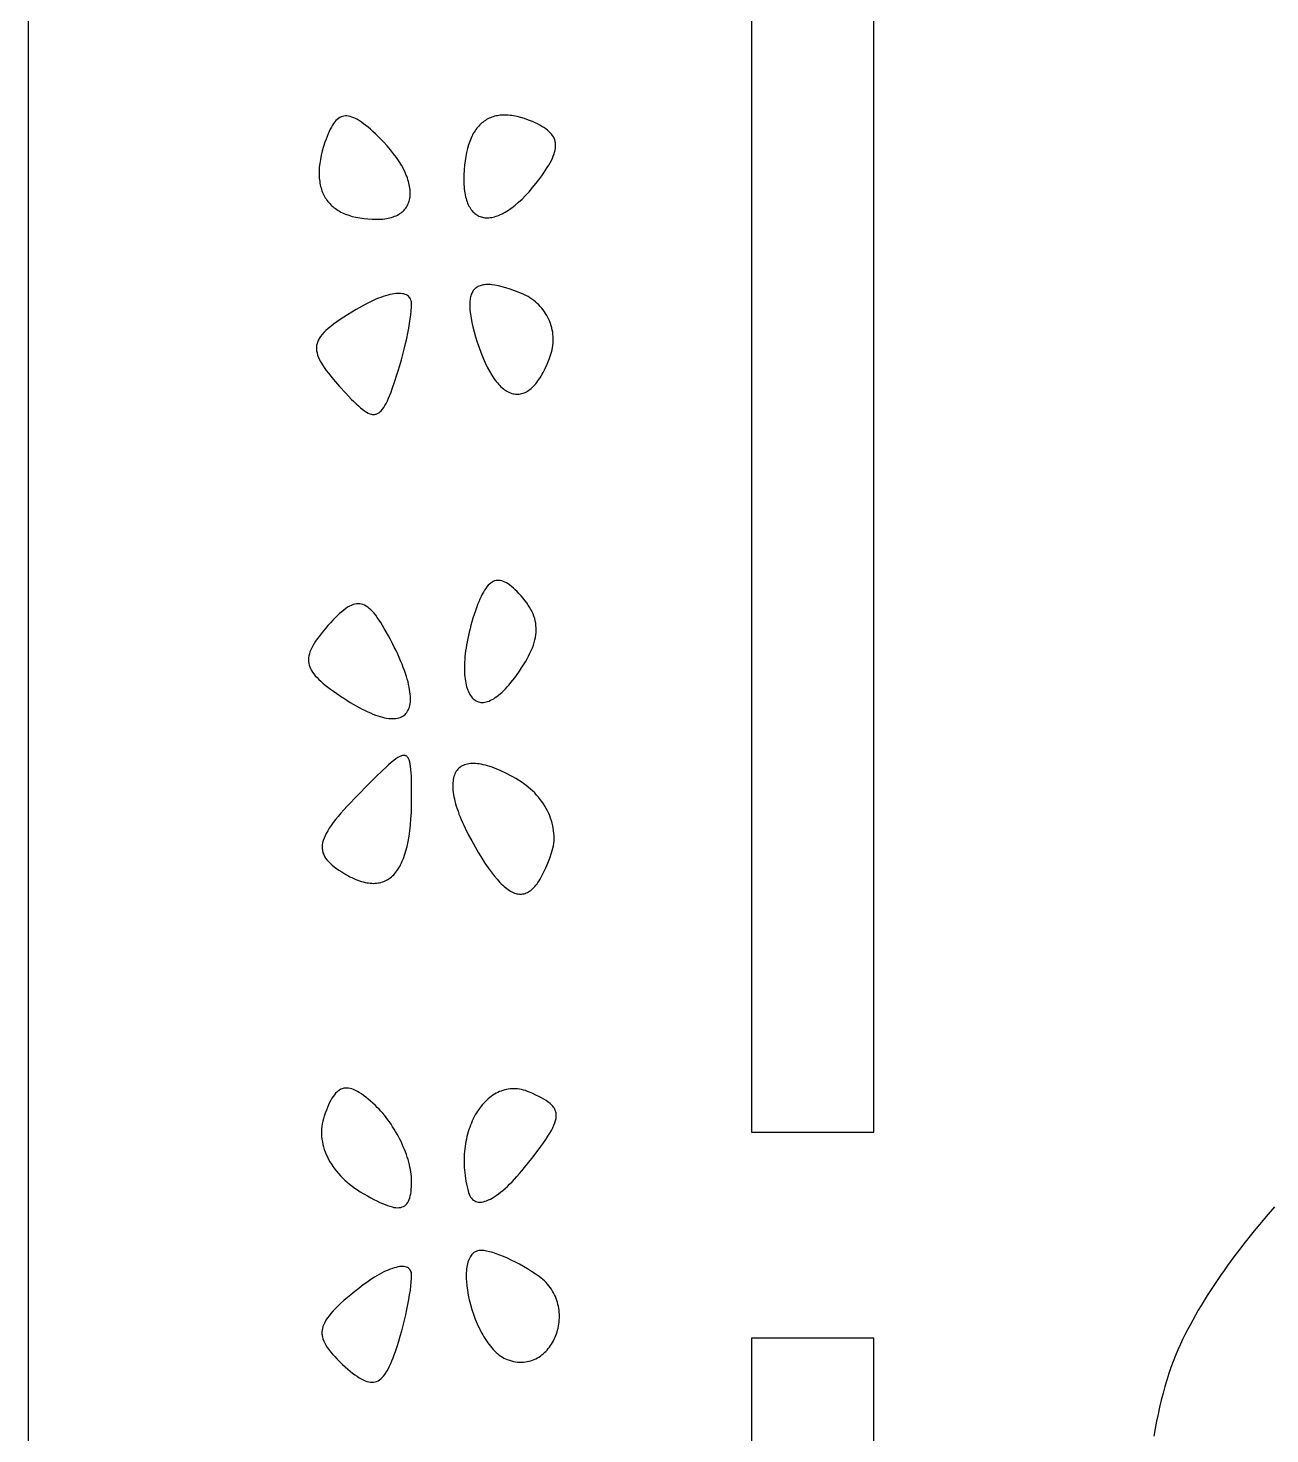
# Model space of a CAD drawing. Extents: x -452 to 452, y -1000 to 1000.
# Drawn here: x -452.5 to -275.8, y -550 to -349.9 of the extents above; entities that cross this region are included whole.
import ezdxf

# ---------------------------------------------------------------- set-up
doc = ezdxf.new("R2010")
doc.units = 0
doc.layers.add('LAYER_1', color=18, linetype='CONTINUOUS')

msp = doc.modelspace()

# ---------------------------------------------------------------- linework, layer by layer
at = {"layer": 'LAYER_1'}
for points in [[(0, -1000), (452.5, -1000), (452.5, 1000), (-452.5, 1000), (-452.5, -1000)], [(-332.19, -507.05), (-332.19, -259.73), (-340.3, -259.73), (-349.59, -259.73), (-349.59, -507.05)], [(-403.08, -364.94), (-403.45, -364.6), (-403.8, -364.29), (-404.14, -364), (-404.46, -363.74), (-404.78, -363.5), (-405.08, -363.28), (-405.37, -363.09), (-405.65, -362.92), (-405.92, -362.77), (-406.18, -362.65), (-406.44, -362.55), (-406.68, -362.47), (-406.91, -362.42), (-407.14, -362.4), (-407.36, -362.39), (-407.57, -362.42), (-407.77, -362.46), (-407.97, -362.53), (-408.16, -362.63), (-408.35, -362.75), (-408.53, -362.89), (-408.7, -363.06), (-408.87, -363.25), (-409.04, -363.47), (-409.2, -363.71), (-409.36, -363.98), (-409.52, -364.27), (-409.67, -364.59), (-409.82, -364.93), (-409.97, -365.3), (-410.12, -365.69), (-410.27, -366.11), (-410.47, -366.75), (-410.65, -367.38), (-410.8, -367.99), (-410.92, -368.58), (-411.01, -369.15), (-411.07, -369.71), (-411.1, -370.24), (-411.1, -370.76), (-411.08, -371.26), (-411.05, -371.5), (-411.02, -371.74), (-410.98, -371.97), (-410.94, -372.2), (-410.89, -372.43), (-410.83, -372.64), (-410.76, -372.86), (-410.69, -373.07), (-410.61, -373.27), (-410.52, -373.47), (-410.43, -373.66), (-410.33, -373.85), (-410.22, -374.04), (-410.11, -374.21), (-409.98, -374.39), (-409.86, -374.56), (-409.72, -374.72), (-409.58, -374.88), (-409.43, -375.03), (-409.27, -375.18), (-409.11, -375.32), (-408.94, -375.46), (-408.77, -375.59), (-408.58, -375.72), (-408.39, -375.84), (-408.2, -375.95), (-408, -376.07), (-407.79, -376.17), (-407.57, -376.27), (-407.35, -376.36), (-406.88, -376.54), (-406.39, -376.69), (-405.87, -376.81), (-405.33, -376.92), (-404.76, -377), (-404.17, -377.06), (-403.54, -377.09), (-402.9, -377.1), (-402.6, -377.1), (-402.31, -377.09), (-402.04, -377.07), (-401.77, -377.03), (-401.51, -377), (-401.26, -376.95), (-401.02, -376.89), (-400.79, -376.83), (-400.57, -376.76), (-400.36, -376.68), (-400.16, -376.6), (-399.97, -376.5), (-399.78, -376.4), (-399.61, -376.3), (-399.45, -376.18), (-399.3, -376.06), (-399.15, -375.93), (-399.02, -375.8), (-398.89, -375.66), (-398.78, -375.51), (-398.67, -375.36), (-398.57, -375.2), (-398.49, -375.03), (-398.41, -374.86), (-398.34, -374.69), (-398.28, -374.51), (-398.23, -374.32), (-398.19, -374.13), (-398.16, -373.93), (-398.14, -373.73), (-398.13, -373.52), (-398.13, -373.31), (-398.14, -373.09), (-398.16, -372.87), (-398.18, -372.65), (-398.22, -372.42), (-398.27, -372.19), (-398.32, -371.95), (-398.39, -371.71), (-398.46, -371.47), (-398.54, -371.22), (-398.64, -370.97), (-398.74, -370.72), (-398.85, -370.46), (-399.11, -369.94), (-399.4, -369.41), (-399.73, -368.87), (-400.09, -368.33), (-400.5, -367.77), (-400.94, -367.21), (-401.42, -366.65), (-401.94, -366.08), (-402.49, -365.51)], [(-380.75, -363.21), (-381.32, -362.98), (-381.87, -362.78), (-382.41, -362.61), (-382.94, -362.48), (-383.45, -362.38), (-383.69, -362.34), (-383.94, -362.31), (-384.18, -362.29), (-384.41, -362.27), (-384.65, -362.27), (-384.87, -362.27), (-385.1, -362.28), (-385.32, -362.3), (-385.53, -362.32), (-385.74, -362.36), (-385.95, -362.4), (-386.15, -362.45), (-386.35, -362.51), (-386.54, -362.58), (-386.73, -362.65), (-386.92, -362.73), (-387.1, -362.82), (-387.28, -362.92), (-387.45, -363.03), (-387.62, -363.14), (-387.78, -363.26), (-387.94, -363.39), (-388.09, -363.53), (-388.24, -363.67), (-388.39, -363.83), (-388.53, -363.99), (-388.66, -364.15), (-388.79, -364.33), (-388.92, -364.51), (-389.04, -364.7), (-389.16, -364.9), (-389.27, -365.11), (-389.38, -365.32), (-389.48, -365.54), (-389.67, -366.01), (-389.85, -366.5), (-390, -367.03), (-390.13, -367.58), (-390.24, -368.16), (-390.34, -368.78), (-390.41, -369.42), (-390.46, -370.09), (-390.49, -370.79), (-390.5, -371.52), (-390.5, -371.85), (-390.49, -372.17), (-390.47, -372.49), (-390.44, -372.79), (-390.41, -373.08), (-390.36, -373.36), (-390.32, -373.63), (-390.26, -373.89), (-390.2, -374.14), (-390.13, -374.38), (-390.05, -374.6), (-389.97, -374.82), (-389.88, -375.03), (-389.79, -375.22), (-389.68, -375.4), (-389.58, -375.58), (-389.46, -375.74), (-389.34, -375.89), (-389.22, -376.03), (-389.09, -376.16), (-388.95, -376.28), (-388.81, -376.39), (-388.67, -376.49), (-388.51, -376.58), (-388.36, -376.65), (-388.2, -376.72), (-388.03, -376.77), (-387.86, -376.82), (-387.69, -376.85), (-387.51, -376.88), (-387.32, -376.89), (-387.14, -376.89), (-386.94, -376.88), (-386.75, -376.86), (-386.55, -376.83), (-386.35, -376.79), (-386.14, -376.74), (-385.93, -376.68), (-385.72, -376.6), (-385.5, -376.52), (-385.28, -376.42), (-385.06, -376.32), (-384.84, -376.2), (-384.61, -376.08), (-384.38, -375.94), (-384.15, -375.79), (-383.91, -375.63), (-383.68, -375.46), (-383.2, -375.09), (-382.71, -374.68), (-382.22, -374.22), (-381.73, -373.73), (-381.22, -373.18), (-380.72, -372.6), (-380.21, -371.97), (-379.71, -371.31), (-379.41, -370.9), (-379.13, -370.5), (-378.88, -370.12), (-378.64, -369.75), (-378.43, -369.4), (-378.24, -369.06), (-378.06, -368.73), (-377.91, -368.41), (-377.78, -368.11), (-377.67, -367.81), (-377.59, -367.53), (-377.52, -367.25), (-377.48, -366.99), (-377.45, -366.74), (-377.45, -366.49), (-377.47, -366.25), (-377.51, -366.02), (-377.57, -365.8), (-377.66, -365.58), (-377.76, -365.37), (-377.89, -365.17), (-378.04, -364.97), (-378.21, -364.78), (-378.4, -364.59), (-378.62, -364.41), (-378.86, -364.23), (-379.12, -364.06), (-379.4, -363.88), (-379.7, -363.71), (-380.03, -363.54), (-380.38, -363.38)], [(-397.94, -389.19), (-397.95, -388.98), (-397.98, -388.79), (-398.03, -388.61), (-398.09, -388.45), (-398.18, -388.3), (-398.28, -388.17), (-398.4, -388.06), (-398.53, -387.95), (-398.69, -387.87), (-398.85, -387.8), (-399.04, -387.74), (-399.24, -387.7), (-399.45, -387.67), (-399.68, -387.66), (-399.92, -387.66), (-400.18, -387.68), (-400.45, -387.71), (-400.73, -387.76), (-401.03, -387.82), (-401.33, -387.9), (-401.65, -387.99), (-401.98, -388.1), (-402.32, -388.22), (-402.67, -388.35), (-403.03, -388.5), (-403.41, -388.66), (-403.79, -388.84), (-404.17, -389.03), (-404.57, -389.24), (-404.98, -389.46), (-405.39, -389.69), (-405.81, -389.94), (-407.04, -390.7), (-407.59, -391.05), (-408.11, -391.39), (-408.59, -391.72), (-409.03, -392.04), (-409.43, -392.35), (-409.8, -392.65), (-410.13, -392.95), (-410.42, -393.24), (-410.68, -393.52), (-410.9, -393.81), (-411.08, -394.09), (-411.16, -394.23), (-411.23, -394.37), (-411.29, -394.51), (-411.34, -394.65), (-411.39, -394.79), (-411.42, -394.94), (-411.45, -395.08), (-411.47, -395.22), (-411.48, -395.37), (-411.48, -395.52), (-411.47, -395.67), (-411.46, -395.82), (-411.43, -395.97), (-411.4, -396.13), (-411.31, -396.44), (-411.18, -396.77), (-411.03, -397.11), (-410.84, -397.46), (-410.62, -397.83), (-410.36, -398.21), (-410.08, -398.61), (-409.76, -399.02), (-409.41, -399.46), (-409.03, -399.91), (-408.18, -400.89), (-407.31, -401.86), (-406.91, -402.29), (-406.53, -402.69), (-406.17, -403.05), (-405.83, -403.38), (-405.5, -403.68), (-405.19, -403.95), (-404.9, -404.18), (-404.62, -404.38), (-404.36, -404.55), (-404.11, -404.68), (-403.87, -404.78), (-403.64, -404.85), (-403.52, -404.87), (-403.42, -404.88), (-403.31, -404.88), (-403.21, -404.87), (-403.1, -404.86), (-403, -404.84), (-402.91, -404.81), (-402.81, -404.77), (-402.71, -404.72), (-402.62, -404.66), (-402.53, -404.6), (-402.44, -404.52), (-402.26, -404.35), (-402.08, -404.14), (-401.91, -403.9), (-401.74, -403.62), (-401.57, -403.31), (-401.39, -402.96), (-401.22, -402.58), (-401.05, -402.16), (-400.87, -401.71), (-400.69, -401.22), (-400.31, -400.14), (-400.07, -399.41), (-399.83, -398.66), (-399.61, -397.9), (-399.39, -397.13), (-399.18, -396.35), (-398.99, -395.57), (-398.8, -394.81), (-398.64, -394.06), (-398.48, -393.32), (-398.35, -392.61), (-398.23, -391.93), (-398.13, -391.29), (-398.05, -390.69), (-397.99, -390.13), (-397.95, -389.63)], [(-381.97, -387.83), (-382.66, -387.54), (-383.31, -387.29), (-383.93, -387.06), (-384.52, -386.87), (-385.07, -386.71), (-385.6, -386.58), (-386.09, -386.49), (-386.54, -386.42), (-386.76, -386.41), (-386.97, -386.4), (-387.17, -386.39), (-387.36, -386.4), (-387.55, -386.42), (-387.73, -386.44), (-387.9, -386.47), (-388.06, -386.51), (-388.21, -386.56), (-388.36, -386.62), (-388.5, -386.68), (-388.63, -386.76), (-388.75, -386.84), (-388.86, -386.93), (-388.97, -387.03), (-389.07, -387.14), (-389.16, -387.26), (-389.25, -387.38), (-389.32, -387.52), (-389.39, -387.66), (-389.45, -387.82), (-389.51, -387.98), (-389.55, -388.15), (-389.59, -388.33), (-389.62, -388.52), (-389.65, -388.71), (-389.66, -388.92), (-389.67, -389.14), (-389.67, -389.59), (-389.64, -390.09), (-389.57, -390.62), (-389.48, -391.18), (-389.36, -391.79), (-389.21, -392.43), (-389.03, -393.11), (-388.83, -393.82), (-388.59, -394.58), (-388.33, -395.37), (-388.06, -396.14), (-387.77, -396.86), (-387.48, -397.54), (-387.18, -398.16), (-386.87, -398.74), (-386.55, -399.28), (-386.39, -399.53), (-386.23, -399.76), (-386.07, -399.99), (-385.9, -400.2), (-385.74, -400.4), (-385.57, -400.59), (-385.4, -400.77), (-385.23, -400.94), (-385.06, -401.09), (-384.89, -401.23), (-384.72, -401.36), (-384.55, -401.48), (-384.38, -401.59), (-384.2, -401.68), (-384.03, -401.76), (-383.86, -401.83), (-383.68, -401.89), (-383.51, -401.94), (-383.33, -401.97), (-383.16, -401.99), (-382.99, -402), (-382.81, -402), (-382.64, -401.99), (-382.47, -401.96), (-382.29, -401.92), (-382.12, -401.87), (-381.95, -401.81), (-381.78, -401.74), (-381.61, -401.65), (-381.44, -401.55), (-381.27, -401.44), (-381.11, -401.32), (-380.94, -401.18), (-380.78, -401.04), (-380.61, -400.88), (-380.45, -400.71), (-380.29, -400.52), (-380.13, -400.33), (-379.97, -400.12), (-379.82, -399.9), (-379.66, -399.67), (-379.51, -399.43), (-379.36, -399.17), (-379.22, -398.9), (-379.07, -398.62), (-378.93, -398.33), (-378.65, -397.71), (-378.38, -397.03), (-378.12, -396.31), (-378.02, -396.01), (-377.94, -395.7), (-377.88, -395.38), (-377.83, -395.07), (-377.8, -394.75), (-377.78, -394.44), (-377.78, -394.12), (-377.8, -393.81), (-377.83, -393.49), (-377.87, -393.18), (-377.93, -392.87), (-378, -392.56), (-378.08, -392.26), (-378.18, -391.96), (-378.29, -391.66), (-378.42, -391.37), (-378.55, -391.09), (-378.7, -390.81), (-378.87, -390.53), (-379.04, -390.27), (-379.22, -390.01), (-379.42, -389.76), (-379.63, -389.52), (-379.85, -389.29), (-380.08, -389.07), (-380.32, -388.85), (-380.57, -388.65), (-380.83, -388.46), (-381.1, -388.29), (-381.38, -388.12), (-381.67, -387.97)], [(-382.36, -430.72), (-382.64, -430.4), (-382.92, -430.11), (-383.19, -429.84), (-383.45, -429.6), (-383.71, -429.38), (-383.96, -429.19), (-384.2, -429.01), (-384.44, -428.87), (-384.67, -428.74), (-384.89, -428.65), (-385.11, -428.57), (-385.32, -428.52), (-385.53, -428.5), (-385.74, -428.5), (-385.93, -428.52), (-386.13, -428.58), (-386.32, -428.65), (-386.5, -428.75), (-386.69, -428.88), (-386.87, -429.03), (-387.04, -429.21), (-387.22, -429.41), (-387.39, -429.64), (-387.56, -429.89), (-387.73, -430.17), (-387.89, -430.47), (-388.06, -430.81), (-388.22, -431.16), (-388.39, -431.55), (-388.55, -431.96), (-388.71, -432.39), (-388.87, -432.85), (-389.04, -433.37), (-389.21, -433.89), (-389.36, -434.39), (-389.5, -434.89), (-389.63, -435.38), (-389.75, -435.86), (-389.86, -436.33), (-389.96, -436.79), (-390.05, -437.25), (-390.13, -437.69), (-390.2, -438.13), (-390.26, -438.55), (-390.31, -438.97), (-390.36, -439.37), (-390.39, -439.77), (-390.41, -440.15), (-390.43, -440.53), (-390.43, -440.89), (-390.43, -441.25), (-390.42, -441.59), (-390.4, -441.92), (-390.37, -442.24), (-390.34, -442.54), (-390.29, -442.84), (-390.24, -443.12), (-390.18, -443.39), (-390.11, -443.65), (-390.04, -443.89), (-389.95, -444.12), (-389.86, -444.34), (-389.77, -444.54), (-389.66, -444.73), (-389.55, -444.91), (-389.43, -445.07), (-389.31, -445.22), (-389.17, -445.36), (-389.03, -445.47), (-388.89, -445.58), (-388.74, -445.67), (-388.58, -445.74), (-388.42, -445.8), (-388.25, -445.84), (-388.07, -445.87), (-387.89, -445.88), (-387.71, -445.87), (-387.51, -445.85), (-387.32, -445.81), (-387.12, -445.75), (-386.91, -445.68), (-386.7, -445.58), (-386.48, -445.48), (-386.26, -445.35), (-386.03, -445.2), (-385.8, -445.04), (-385.56, -444.86), (-385.32, -444.66), (-385.08, -444.44), (-384.83, -444.2), (-384.58, -443.94), (-384.33, -443.67), (-384.07, -443.37), (-383.81, -443.05), (-383.54, -442.72), (-383.27, -442.36), (-382.93, -441.89), (-382.61, -441.42), (-382.3, -440.97), (-382.02, -440.53), (-381.76, -440.1), (-381.52, -439.68), (-381.3, -439.27), (-381.1, -438.87), (-380.92, -438.48), (-380.76, -438.09), (-380.62, -437.71), (-380.51, -437.34), (-380.41, -436.98), (-380.33, -436.62), (-380.27, -436.27), (-380.24, -435.93), (-380.22, -435.58), (-380.22, -435.25), (-380.25, -434.91), (-380.29, -434.58), (-380.35, -434.26), (-380.43, -433.93), (-380.54, -433.61), (-380.66, -433.29), (-380.8, -432.97), (-380.97, -432.65), (-381.15, -432.33), (-381.35, -432.01), (-381.57, -431.69), (-381.81, -431.37), (-382.08, -431.05)], [(-401.56, -435.83), (-401.83, -435.36), (-402.08, -434.93), (-402.33, -434.52), (-402.58, -434.15), (-402.82, -433.8), (-403.05, -433.48), (-403.28, -433.19), (-403.51, -432.93), (-403.74, -432.69), (-403.96, -432.49), (-404.19, -432.31), (-404.41, -432.16), (-404.63, -432.04), (-404.86, -431.94), (-405.09, -431.88), (-405.31, -431.84), (-405.55, -431.83), (-405.78, -431.85), (-406.02, -431.89), (-406.27, -431.96), (-406.52, -432.06), (-406.77, -432.19), (-407.04, -432.34), (-407.31, -432.53), (-407.59, -432.73), (-407.88, -432.97), (-408.18, -433.23), (-408.49, -433.52), (-408.81, -433.84), (-409.14, -434.18), (-409.48, -434.55), (-409.84, -434.95), (-410.19, -435.35), (-410.52, -435.74), (-410.83, -436.12), (-411.11, -436.48), (-411.37, -436.83), (-411.6, -437.16), (-411.81, -437.49), (-411.99, -437.8), (-412.15, -438.11), (-412.29, -438.41), (-412.4, -438.7), (-412.49, -438.98), (-412.56, -439.26), (-412.6, -439.53), (-412.61, -439.79), (-412.6, -440.05), (-412.57, -440.31), (-412.51, -440.57), (-412.43, -440.82), (-412.32, -441.07), (-412.19, -441.32), (-412.03, -441.58), (-411.85, -441.83), (-411.64, -442.08), (-411.4, -442.34), (-411.15, -442.6), (-410.86, -442.87), (-410.55, -443.14), (-410.22, -443.41), (-409.86, -443.7), (-409.48, -443.99), (-409.07, -444.28), (-408.57, -444.63), (-408.08, -444.97), (-407.6, -445.28), (-407.14, -445.58), (-406.68, -445.87), (-406.24, -446.13), (-405.81, -446.38), (-405.38, -446.61), (-404.97, -446.83), (-404.57, -447.03), (-404.18, -447.21), (-403.81, -447.38), (-403.44, -447.53), (-403.09, -447.67), (-402.74, -447.79), (-402.41, -447.89), (-402.09, -447.98), (-401.78, -448.05), (-401.49, -448.11), (-401.2, -448.15), (-400.93, -448.17), (-400.67, -448.18), (-400.42, -448.18), (-400.19, -448.16), (-399.96, -448.12), (-399.75, -448.07), (-399.55, -448.01), (-399.36, -447.93), (-399.19, -447.83), (-399.03, -447.72), (-398.88, -447.6), (-398.74, -447.46), (-398.62, -447.31), (-398.51, -447.14), (-398.41, -446.96), (-398.33, -446.76), (-398.26, -446.55), (-398.2, -446.33), (-398.15, -446.09), (-398.12, -445.84), (-398.11, -445.57), (-398.1, -445.29), (-398.11, -445), (-398.13, -444.69), (-398.17, -444.37), (-398.22, -444.03), (-398.28, -443.69), (-398.36, -443.33), (-398.45, -442.95), (-398.56, -442.57), (-398.68, -442.17), (-398.81, -441.75), (-398.96, -441.33), (-399.13, -440.89), (-399.3, -440.44), (-399.5, -439.98), (-399.7, -439.5), (-399.92, -439.01), (-400.16, -438.51), (-400.41, -438), (-400.67, -437.47), (-400.96, -436.94), (-401.25, -436.39)], [(-397.94, -459.59), (-397.94, -458.16), (-397.96, -456.93), (-397.98, -456.38), (-398.01, -455.88), (-398.04, -455.42), (-398.09, -455.01), (-398.14, -454.65), (-398.21, -454.34), (-398.29, -454.07), (-398.34, -453.95), (-398.39, -453.85), (-398.45, -453.75), (-398.51, -453.67), (-398.57, -453.6), (-398.64, -453.54), (-398.71, -453.49), (-398.79, -453.46), (-398.87, -453.43), (-398.96, -453.42), (-399.05, -453.42), (-399.15, -453.43), (-399.26, -453.45), (-399.37, -453.48), (-399.49, -453.53), (-399.61, -453.58), (-399.88, -453.73), (-400.17, -453.92), (-400.49, -454.16), (-400.84, -454.44), (-401.22, -454.76), (-401.63, -455.13), (-402.08, -455.55), (-403.07, -456.52), (-404.22, -457.66), (-405.52, -458.99), (-406.08, -459.56), (-406.61, -460.12), (-407.1, -460.65), (-407.56, -461.15), (-407.99, -461.64), (-408.38, -462.11), (-408.75, -462.55), (-409.08, -462.98), (-409.38, -463.39), (-409.65, -463.79), (-409.88, -464.16), (-410.09, -464.53), (-410.26, -464.88), (-410.4, -465.21), (-410.52, -465.54), (-410.6, -465.85), (-410.65, -466.15), (-410.67, -466.44), (-410.67, -466.58), (-410.66, -466.72), (-410.64, -466.86), (-410.62, -467), (-410.59, -467.13), (-410.55, -467.27), (-410.45, -467.53), (-410.33, -467.79), (-410.17, -468.04), (-409.98, -468.29), (-409.77, -468.53), (-409.53, -468.78), (-409.26, -469.02), (-408.96, -469.26), (-408.63, -469.51), (-408.28, -469.75), (-407.89, -470), (-407.3, -470.36), (-407, -470.52), (-406.72, -470.68), (-406.43, -470.82), (-406.15, -470.95), (-405.88, -471.06), (-405.61, -471.17), (-405.34, -471.27), (-405.08, -471.35), (-404.82, -471.42), (-404.57, -471.49), (-404.32, -471.54), (-404.08, -471.58), (-403.84, -471.6), (-403.61, -471.62), (-403.38, -471.63), (-403.15, -471.62), (-402.93, -471.61), (-402.72, -471.58), (-402.51, -471.54), (-402.3, -471.49), (-402.1, -471.43), (-401.9, -471.36), (-401.71, -471.28), (-401.52, -471.19), (-401.34, -471.08), (-401.16, -470.97), (-400.98, -470.84), (-400.81, -470.7), (-400.65, -470.56), (-400.49, -470.4), (-400.33, -470.23), (-400.18, -470.04), (-400.04, -469.85), (-399.9, -469.65), (-399.76, -469.44), (-399.63, -469.21), (-399.5, -468.98), (-399.38, -468.73), (-399.27, -468.47), (-399.15, -468.2), (-399.05, -467.93), (-398.95, -467.64), (-398.85, -467.34), (-398.76, -467.02), (-398.59, -466.37), (-398.43, -465.67), (-398.3, -464.93), (-398.19, -464.15), (-398.1, -463.32), (-398.03, -462.45), (-397.98, -461.54), (-397.95, -460.59)], [(-382.71, -456.96), (-383.13, -456.71), (-383.54, -456.48), (-383.94, -456.26), (-384.33, -456.06), (-384.71, -455.87), (-385.08, -455.69), (-385.45, -455.52), (-385.8, -455.37), (-386.15, -455.23), (-386.48, -455.11), (-386.81, -455), (-387.13, -454.9), (-387.44, -454.81), (-387.74, -454.74), (-388.03, -454.68), (-388.31, -454.63), (-388.58, -454.6), (-388.85, -454.58), (-389.1, -454.57), (-389.34, -454.57), (-389.57, -454.58), (-389.8, -454.61), (-390.01, -454.65), (-390.21, -454.7), (-390.41, -454.76), (-390.59, -454.84), (-390.76, -454.92), (-390.93, -455.02), (-391.08, -455.13), (-391.22, -455.25), (-391.35, -455.39), (-391.47, -455.53), (-391.58, -455.68), (-391.68, -455.85), (-391.77, -456.03), (-391.85, -456.22), (-391.92, -456.41), (-391.97, -456.62), (-392.02, -456.84), (-392.05, -457.08), (-392.08, -457.32), (-392.09, -457.57), (-392.09, -457.83), (-392.08, -458.11), (-392.06, -458.39), (-392.02, -458.68), (-391.98, -458.98), (-391.92, -459.3), (-391.85, -459.62), (-391.77, -459.95), (-391.68, -460.29), (-391.58, -460.65), (-391.46, -461.01), (-391.34, -461.38), (-391.2, -461.76), (-391.05, -462.15), (-390.88, -462.55), (-390.71, -462.95), (-390.52, -463.37), (-390.32, -463.8), (-389.88, -464.67), (-389.39, -465.58), (-388.9, -466.45), (-388.42, -467.27), (-387.95, -468.03), (-387.5, -468.74), (-387.05, -469.4), (-386.62, -470), (-386.19, -470.55), (-385.78, -471.05), (-385.37, -471.5), (-385.18, -471.7), (-384.98, -471.89), (-384.78, -472.07), (-384.59, -472.23), (-384.4, -472.38), (-384.21, -472.52), (-384.03, -472.64), (-383.85, -472.75), (-383.66, -472.85), (-383.48, -472.93), (-383.31, -473.01), (-383.13, -473.06), (-382.96, -473.11), (-382.78, -473.14), (-382.61, -473.16), (-382.45, -473.17), (-382.28, -473.16), (-382.11, -473.14), (-381.95, -473.11), (-381.79, -473.06), (-381.63, -473), (-381.47, -472.93), (-381.31, -472.84), (-381.16, -472.75), (-381, -472.63), (-380.85, -472.51), (-380.7, -472.37), (-380.55, -472.22), (-380.4, -472.06), (-380.25, -471.88), (-380.1, -471.69), (-379.96, -471.49), (-379.81, -471.27), (-379.67, -471.05), (-379.39, -470.55), (-379.11, -470), (-378.83, -469.4), (-378.56, -468.75), (-378.29, -468.05), (-378.02, -467.29), (-377.92, -466.95), (-377.83, -466.61), (-377.76, -466.27), (-377.71, -465.92), (-377.68, -465.57), (-377.67, -465.21), (-377.67, -464.86), (-377.69, -464.5), (-377.73, -464.14), (-377.78, -463.79), (-377.85, -463.43), (-377.94, -463.07), (-378.04, -462.72), (-378.16, -462.37), (-378.29, -462.02), (-378.44, -461.67), (-378.61, -461.33), (-378.78, -460.99), (-378.98, -460.65), (-379.19, -460.32), (-379.41, -460), (-379.64, -459.68), (-379.89, -459.37), (-380.16, -459.07), (-380.43, -458.77), (-380.72, -458.48), (-381.02, -458.21), (-381.34, -457.94), (-381.66, -457.68), (-382, -457.43), (-382.35, -457.19)], [(-403.08, -503.27), (-403.45, -502.93), (-403.8, -502.62), (-404.14, -502.33), (-404.47, -502.07), (-404.78, -501.83), (-405.09, -501.61), (-405.38, -501.42), (-405.66, -501.25), (-405.94, -501.11), (-406.2, -500.99), (-406.45, -500.9), (-406.7, -500.83), (-406.93, -500.79), (-407.16, -500.77), (-407.38, -500.77), (-407.6, -500.8), (-407.8, -500.86), (-408.01, -500.94), (-408.2, -501.05), (-408.39, -501.18), (-408.57, -501.34), (-408.75, -501.52), (-408.93, -501.73), (-409.1, -501.97), (-409.27, -502.23), (-409.43, -502.51), (-409.6, -502.83), (-409.76, -503.17), (-409.91, -503.53), (-410.07, -503.92), (-410.23, -504.34), (-410.38, -504.78), (-410.49, -505.14), (-410.59, -505.5), (-410.66, -505.86), (-410.71, -506.22), (-410.75, -506.59), (-410.76, -506.95), (-410.76, -507.32), (-410.74, -507.69), (-410.7, -508.05), (-410.64, -508.42), (-410.56, -508.79), (-410.47, -509.15), (-410.36, -509.51), (-410.23, -509.87), (-410.09, -510.23), (-409.93, -510.58), (-409.75, -510.93), (-409.56, -511.28), (-409.35, -511.62), (-409.12, -511.96), (-408.88, -512.3), (-408.62, -512.62), (-408.35, -512.95), (-408.06, -513.26), (-407.76, -513.57), (-407.44, -513.87), (-407.11, -514.17), (-406.77, -514.46), (-406.4, -514.74), (-406.03, -515.01), (-405.64, -515.27), (-405.24, -515.52), (-404.23, -516.11), (-403.75, -516.38), (-403.3, -516.62), (-402.87, -516.84), (-402.47, -517.04), (-402.08, -517.21), (-401.71, -517.36), (-401.37, -517.49), (-401.04, -517.6), (-400.73, -517.68), (-400.45, -517.75), (-400.18, -517.78), (-399.92, -517.8), (-399.69, -517.79), (-399.47, -517.76), (-399.27, -517.7), (-399.08, -517.62), (-398.91, -517.52), (-398.76, -517.39), (-398.62, -517.24), (-398.49, -517.07), (-398.38, -516.87), (-398.29, -516.65), (-398.2, -516.4), (-398.13, -516.13), (-398.07, -515.84), (-398.02, -515.52), (-397.99, -515.18), (-397.96, -514.81), (-397.95, -514.42), (-397.94, -514), (-397.95, -513.69), (-397.97, -513.37), (-398, -513.05), (-398.05, -512.71), (-398.1, -512.37), (-398.17, -512.03), (-398.25, -511.68), (-398.35, -511.32), (-398.45, -510.96), (-398.56, -510.6), (-398.69, -510.24), (-398.82, -509.87), (-398.97, -509.5), (-399.12, -509.14), (-399.28, -508.77), (-399.45, -508.4), (-399.63, -508.04), (-399.82, -507.68), (-400.01, -507.32), (-400.21, -506.97), (-400.42, -506.62), (-400.64, -506.27), (-400.86, -505.93), (-401.09, -505.6), (-401.32, -505.28), (-401.56, -504.96), (-401.8, -504.65), (-402.05, -504.35), (-402.3, -504.06), (-402.56, -503.79), (-402.82, -503.52)], [(-381.19, -501.35), (-381.47, -501.24), (-381.75, -501.14), (-382.03, -501.06), (-382.31, -500.99), (-382.58, -500.93), (-382.86, -500.9), (-383.13, -500.87), (-383.4, -500.87), (-383.66, -500.87), (-383.93, -500.89), (-384.19, -500.92), (-384.45, -500.97), (-384.7, -501.03), (-384.95, -501.1), (-385.2, -501.19), (-385.44, -501.28), (-385.68, -501.39), (-385.92, -501.51), (-386.15, -501.65), (-386.38, -501.79), (-386.6, -501.95), (-386.82, -502.11), (-387.03, -502.29), (-387.24, -502.48), (-387.45, -502.68), (-387.64, -502.88), (-387.84, -503.1), (-388.03, -503.33), (-388.21, -503.56), (-388.38, -503.81), (-388.55, -504.06), (-388.72, -504.32), (-388.88, -504.59), (-389.03, -504.87), (-389.17, -505.16), (-389.31, -505.45), (-389.44, -505.75), (-389.57, -506.06), (-389.68, -506.37), (-389.79, -506.69), (-389.89, -507.01), (-389.99, -507.35), (-390.08, -507.68), (-390.15, -508.03), (-390.22, -508.37), (-390.29, -508.73), (-390.34, -509.08), (-390.39, -509.44), (-390.42, -509.81), (-390.45, -510.18), (-390.47, -510.55), (-390.48, -510.93), (-390.48, -511.31), (-390.47, -511.69), (-390.45, -512.08), (-390.42, -512.46), (-390.39, -512.85), (-390.34, -513.24), (-390.28, -513.64), (-390.21, -514.03), (-390.13, -514.43), (-390.04, -514.82), (-389.94, -515.22), (-389.83, -515.62), (-389.74, -515.86), (-389.65, -516.09), (-389.54, -516.28), (-389.41, -516.46), (-389.28, -516.61), (-389.13, -516.73), (-388.96, -516.83), (-388.79, -516.91), (-388.6, -516.97), (-388.41, -517), (-388.2, -517.01), (-387.98, -516.99), (-387.75, -516.95), (-387.52, -516.89), (-387.27, -516.81), (-387.01, -516.7), (-386.74, -516.58), (-386.47, -516.43), (-386.18, -516.26), (-385.89, -516.06), (-385.59, -515.85), (-385.29, -515.61), (-384.97, -515.35), (-384.65, -515.07), (-384.32, -514.77), (-383.99, -514.45), (-383.65, -514.1), (-383.31, -513.74), (-382.96, -513.36), (-382.6, -512.95), (-382.24, -512.53), (-381.88, -512.08), (-380.85, -510.78), (-379.95, -509.61), (-379.55, -509.08), (-379.18, -508.57), (-378.85, -508.09), (-378.55, -507.64), (-378.29, -507.21), (-378.06, -506.81), (-377.86, -506.43), (-377.69, -506.07), (-377.56, -505.73), (-377.46, -505.41), (-377.39, -505.11), (-377.37, -504.97), (-377.36, -504.83), (-377.36, -504.69), (-377.36, -504.56), (-377.37, -504.42), (-377.39, -504.3), (-377.42, -504.17), (-377.45, -504.05), (-377.5, -503.93), (-377.55, -503.82), (-377.61, -503.7), (-377.68, -503.59), (-377.75, -503.48), (-377.84, -503.37), (-378.03, -503.16), (-378.25, -502.96), (-378.51, -502.76), (-378.8, -502.56), (-379.11, -502.36), (-379.47, -502.17), (-379.85, -501.97), (-380.26, -501.77), (-380.71, -501.56)], [(-379.8, -527.61), (-380.34, -527.23), (-380.89, -526.87), (-381.46, -526.52), (-382.03, -526.18), (-382.61, -525.86), (-383.18, -525.55), (-383.76, -525.27), (-384.32, -525), (-384.87, -524.76), (-385.4, -524.55), (-385.91, -524.36), (-386.39, -524.2), (-386.85, -524.07), (-387.27, -523.97), (-387.65, -523.91), (-387.82, -523.89), (-387.99, -523.88), (-388.19, -523.89), (-388.39, -523.91), (-388.58, -523.96), (-388.75, -524.02), (-388.92, -524.1), (-389.07, -524.2), (-389.21, -524.31), (-389.35, -524.45), (-389.47, -524.59), (-389.58, -524.75), (-389.68, -524.93), (-389.77, -525.12), (-389.86, -525.32), (-389.93, -525.54), (-389.99, -525.77), (-390.04, -526.01), (-390.09, -526.26), (-390.12, -526.52), (-390.15, -526.79), (-390.17, -527.06), (-390.18, -527.35), (-390.18, -527.65), (-390.17, -527.95), (-390.15, -528.26), (-390.1, -528.9), (-390.01, -529.55), (-389.89, -530.23), (-389.74, -530.91), (-389.57, -531.6), (-389.37, -532.29), (-389.14, -532.97), (-388.89, -533.65), (-388.61, -534.31), (-388.31, -534.96), (-388.15, -535.28), (-387.99, -535.59), (-387.82, -535.89), (-387.65, -536.18), (-387.47, -536.47), (-387.29, -536.75), (-387.11, -537.02), (-386.92, -537.28), (-386.72, -537.52), (-386.52, -537.76), (-386.32, -537.99), (-386.11, -538.2), (-385.9, -538.4), (-385.69, -538.59), (-385.47, -538.77), (-385.25, -538.93), (-385.02, -539.07), (-384.8, -539.2), (-384.57, -539.32), (-384.33, -539.41), (-384.03, -539.52), (-383.73, -539.61), (-383.44, -539.68), (-383.14, -539.73), (-382.86, -539.77), (-382.58, -539.79), (-382.3, -539.79), (-382.03, -539.78), (-381.76, -539.75), (-381.5, -539.71), (-381.24, -539.66), (-380.99, -539.59), (-380.75, -539.51), (-380.51, -539.41), (-380.27, -539.31), (-380.05, -539.19), (-379.83, -539.06), (-379.62, -538.92), (-379.41, -538.76), (-379.21, -538.6), (-379.02, -538.43), (-378.83, -538.25), (-378.66, -538.06), (-378.49, -537.86), (-378.32, -537.65), (-378.17, -537.43), (-378.02, -537.21), (-377.89, -536.98), (-377.76, -536.74), (-377.64, -536.5), (-377.53, -536.25), (-377.42, -536), (-377.33, -535.74), (-377.24, -535.47), (-377.17, -535.21), (-377.1, -534.94), (-377.05, -534.66), (-377, -534.39), (-376.96, -534.11), (-376.94, -533.83), (-376.92, -533.54), (-376.92, -533.26), (-376.92, -532.98), (-376.94, -532.69), (-376.97, -532.41), (-377.01, -532.12), (-377.06, -531.84), (-377.12, -531.56), (-377.19, -531.28), (-377.28, -531), (-377.37, -530.73), (-377.48, -530.46), (-377.6, -530.19), (-377.74, -529.93), (-377.88, -529.67), (-378.04, -529.41), (-378.22, -529.17), (-378.4, -528.92), (-378.6, -528.69), (-378.81, -528.45), (-379.04, -528.23), (-379.28, -528.01), (-379.53, -527.81)], [(-397.94, -527.43), (-397.95, -527.23), (-397.98, -527.04), (-398.03, -526.88), (-398.09, -526.73), (-398.18, -526.6), (-398.28, -526.49), (-398.4, -526.39), (-398.53, -526.31), (-398.68, -526.25), (-398.85, -526.21), (-399.03, -526.18), (-399.23, -526.17), (-399.44, -526.17), (-399.66, -526.19), (-399.9, -526.23), (-400.15, -526.29), (-400.41, -526.36), (-400.68, -526.45), (-400.97, -526.55), (-401.26, -526.67), (-401.57, -526.8), (-401.88, -526.95), (-402.21, -527.12), (-402.54, -527.3), (-402.88, -527.49), (-403.23, -527.7), (-403.59, -527.93), (-403.95, -528.17), (-404.32, -528.43), (-404.69, -528.7), (-405.07, -528.98), (-405.46, -529.28), (-406.04, -529.74), (-406.58, -530.18), (-407.08, -530.6), (-407.56, -531.01), (-408, -531.4), (-408.4, -531.78), (-408.77, -532.15), (-409.11, -532.5), (-409.41, -532.84), (-409.69, -533.18), (-409.92, -533.5), (-410.13, -533.82), (-410.3, -534.13), (-410.45, -534.43), (-410.56, -534.73), (-410.63, -535.02), (-410.66, -535.17), (-410.68, -535.32), (-410.69, -535.46), (-410.7, -535.61), (-410.69, -535.75), (-410.68, -535.9), (-410.66, -536.04), (-410.63, -536.19), (-410.56, -536.48), (-410.45, -536.78), (-410.31, -537.07), (-410.14, -537.38), (-409.95, -537.69), (-409.72, -538), (-409.46, -538.33), (-409.18, -538.66), (-408.87, -539), (-408.52, -539.36), (-408.15, -539.72), (-407.75, -540.1), (-407.38, -540.45), (-407.02, -540.77), (-406.67, -541.07), (-406.33, -541.34), (-406.01, -541.58), (-405.7, -541.8), (-405.4, -542), (-405.11, -542.17), (-404.83, -542.31), (-404.56, -542.43), (-404.3, -542.52), (-404.05, -542.59), (-403.81, -542.63), (-403.58, -542.64), (-403.35, -542.63), (-403.13, -542.59), (-402.92, -542.52), (-402.72, -542.43), (-402.52, -542.31), (-402.32, -542.16), (-402.13, -541.99), (-401.95, -541.79), (-401.77, -541.56), (-401.59, -541.3), (-401.42, -541.02), (-401.24, -540.71), (-401.07, -540.37), (-400.9, -540), (-400.74, -539.61), (-400.57, -539.18), (-400.4, -538.73), (-400.23, -538.25), (-400, -537.55), (-399.77, -536.82), (-399.55, -536.07), (-399.34, -535.32), (-399.14, -534.55), (-398.95, -533.79), (-398.78, -533.04), (-398.61, -532.3), (-398.47, -531.57), (-398.33, -530.87), (-398.22, -530.19), (-398.12, -529.55), (-398.04, -528.95), (-397.99, -528.39), (-397.95, -527.88)], [(-349.59, -536.39), (-349.59, -725.03), (-332.19, -725.03), (-332.19, -536.39)]]:
    msp.add_lwpolyline(points, close=True, dxfattribs=at)
msp.add_lwpolyline([(-275.17, -517.7), (-276.34, -519.04), (-277.5, -520.41), (-278.07, -521.1), (-278.63, -521.79), (-279.18, -522.49), (-279.73, -523.19), (-280.27, -523.89), (-280.8, -524.6), (-281.33, -525.31), (-281.84, -526.02), (-282.35, -526.73), (-282.84, -527.44), (-283.33, -528.15), (-283.81, -528.86), (-284.27, -529.57), (-284.73, -530.28), (-285.17, -530.99), (-285.6, -531.7), (-286.02, -532.4), (-286.42, -533.1), (-286.81, -533.8), (-287.19, -534.5), (-287.56, -535.19), (-287.91, -535.88), (-288.24, -536.56), (-288.56, -537.23), (-288.91, -538.02), (-289.25, -538.83), (-289.58, -539.67), (-289.9, -540.53), (-290.2, -541.42), (-290.49, -542.33), (-290.76, -543.26), (-291.03, -544.21), (-291.28, -545.18), (-291.52, -546.17), (-291.74, -547.18), (-291.96, -548.2), (-292.16, -549.25), (-292.35, -550.31)], dxfattribs=at)

doc.saveas('drawing.dxf')
